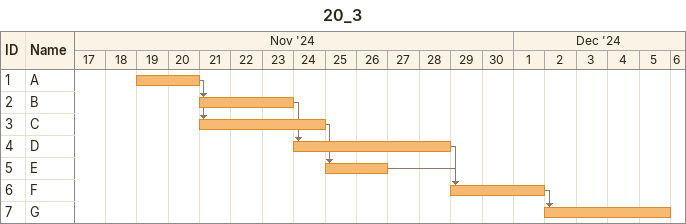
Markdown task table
20_3

| ID | Task | Start | Finish | Predecessors |
|---|---|---|---|---|
| 1 | A | 2024-11-19 | 2024-11-20 |  |
| 2 | B | 2024-11-21 | 2024-11-23 | 1 |
| 3 | C | 2024-11-21 | 2024-11-24 | 1 |
| 4 | D | 2024-11-24 | 2024-11-28 | 2 |
| 5 | E | 2024-11-25 | 2024-11-26 | 3 |
| 6 | F | 2024-11-29 | 2024-12-01 | 4, 5 |
| 7 | G | 2024-12-02 | 2024-12-05 | 6 |
